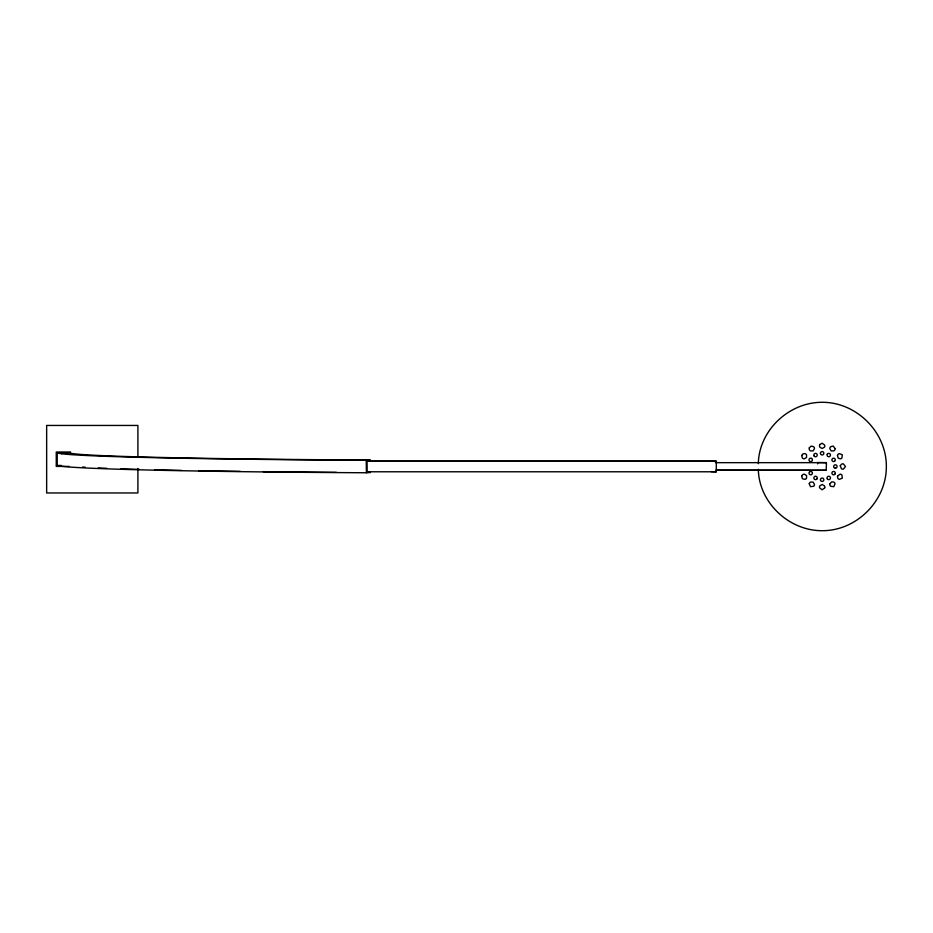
<?xml version="1.0" encoding="UTF-8"?>
<svg xmlns="http://www.w3.org/2000/svg" width="933" height="933" viewBox="0 0 933 933"><rect width="100%" height="100%" fill="white"/><g stroke="black" fill="none" stroke-linecap="round" stroke-linejoin="round"><path stroke-width="1.4" d="M57.298 465.45A427.011 8 0 0 0 366.377 472.763L366.401 460.272L370.424 460.051A414.66 7.779 0 0 1 69.613 452.96L57.216 452.96L57.216 465.45L61.38 465.45M716.229 471.783L716.346 461.217L366.704 461.217L366.704 471.783L716.229 471.783L711.179 471.631M817.623 463.888L817.716 462.523L826.405 462.663L826.23 470.29L716.777 470.29M758.319 463.736C758.937 430.358 789.003 402.17 822.148 402.298C856.506 402.088 886.56 432.142 886.35 466.5C886.56 500.858 856.506 530.912 822.148 530.702C789.003 530.83 758.937 502.642 758.319 469.264M368.967 471.655L366.704 471.783L366.552 461.217L716.229 461.217M366.389 472.763L370.413 472.541M70.663 452.004L56.26 452.004L56.26 466.407L69.217 466.407M715.436 462.663L826.405 462.663M716.008 470.15L826.23 470.29M57.216 452.96L61.695 453.8M137.897 457.053L137.897 425.448L46.65 425.448L46.65 492.962L137.897 492.962L137.897 468.541M336.393 472.331A414.777 7.779 0 0 1 263.211 471.643M240.282 471.352A414.777 7.779 0 0 1 198.577 470.699M181.492 470.384A414.777 7.779 0 0 1 154.598 469.789M139.285 469.381A414.777 7.779 0 0 1 120.882 468.821M106.689 468.296A414.777 7.779 0 0 1 98.245 467.923M85.16 467.2A414.777 7.779 0 0 1 82.629 467.025M366.389 460.272A426.894 8 0 0 1 61.765 453.788M801.704 455.491L802.392 458.045A3.091 2.857 -67.5 0 0 804.258 458.826L806.555 457.497L806.555 454.849A3.091 2.857 -52.5 0 0 804.946 453.613L802.94 453.881L801.704 455.491M801.704 476.145L802.392 478.699L804.946 479.387A3.091 2.857 52.5 0 0 806.555 478.151L806.555 475.503L804.258 474.174A3.091 2.857 67.5 0 0 802.392 474.955L801.704 476.145M809.261 447.922L809.261 449.298A3.091 2.857 -37.5 0 0 810.497 450.907L813.144 450.907L814.474 448.61A3.091 2.857 -22.5 0 0 813.693 446.744L811.139 446.056L809.261 447.922M809.261 483.702L810.497 486.688L813.693 486.256A3.091 2.857 22.5 0 0 814.474 484.39L813.144 482.093L810.497 482.093A3.091 2.857 37.5 0 0 809.261 483.702M829.915 483.702L829.834 484.39A3.091 2.857 -22.5 0 0 830.603 486.256L833.799 486.688L835.035 483.702A3.091 2.857 -37.5 0 0 833.799 482.093L831.793 481.825L829.915 483.702M835.128 448.61L835.035 449.298A3.091 2.857 37.5 0 1 833.799 450.907L831.151 450.907L829.834 448.61A3.091 2.857 22.5 0 1 830.603 446.744L833.169 446.056L835.128 448.61M837.484 455.491L838.161 458.045L840.038 458.826A3.091 2.857 67.5 0 0 841.916 458.045L842.336 454.849L839.35 453.613A3.091 2.857 52.5 0 0 837.741 454.849L837.484 455.491M837.484 476.145L837.741 478.151A3.091 2.857 -52.5 0 0 839.35 479.387L842.336 478.151L841.916 474.955A3.091 2.857 -67.5 0 0 840.038 474.174L837.484 476.145M840.248 465.812L841.484 468.798A3.091 2.857 -82.5 0 0 843.49 469.054L845.461 466.5L843.49 463.946A3.091 2.857 82.5 0 0 841.484 464.202L840.248 465.812M819.85 444.516L819.594 445.158A3.091 2.857 -7.5 0 0 819.85 447.175L822.148 448.493L824.445 447.175A3.091 2.857 7.5 0 0 824.714 445.158L822.148 443.198L819.85 444.516M824.714 487.842L822.148 489.802L819.594 487.842A3.091 2.857 7.5 0 1 819.85 485.825L822.148 484.507L824.445 485.825A3.091 2.857 -7.5 0 1 824.714 487.842M835.152 473.754L835.07 473.952A1.703 1.691 -52.5 0 1 832.749 474.57A1.703 1.691 -52.5 0 1 832.143 472.261A1.714 1.691 -67.5 0 1 835.222 472.669L835.268 472.891A1.26 1.26 -67.5 0 1 835.152 473.754M814.077 455.899A1.703 1.691 -37.5 0 0 816.387 456.517A1.703 1.691 -22.5 0 0 817.005 454.208A1.703 1.691 -22.5 0 0 814.696 453.59A1.703 1.691 -37.5 0 0 814.077 455.899M820.457 453.286A1.703 1.691 -7.5 0 0 822.148 454.966A1.703 1.691 7.5 0 0 823.839 453.286A1.703 1.691 7.5 0 0 822.148 451.584A1.703 1.691 -7.5 0 0 820.457 453.286M835.373 468.191A1.703 1.691 -82.5 0 0 837.064 466.5A1.703 1.691 82.5 0 0 835.373 464.809A1.703 1.691 82.5 0 0 833.682 466.5A1.703 1.691 -82.5 0 0 835.373 468.191M827.291 454.208A1.703 1.691 22.5 0 0 827.921 456.517A1.703 1.691 37.5 0 0 830.23 455.899A1.703 1.691 37.5 0 0 829.612 453.59A1.703 1.691 22.5 0 0 827.291 454.208M834.44 461.357A1.703 1.691 67.5 0 0 835.07 459.048A1.703 1.691 52.5 0 0 832.749 458.43A1.703 1.691 52.5 0 0 832.143 460.739A1.703 1.691 67.5 0 0 834.44 461.357M817.005 478.792A1.703 1.691 22.5 0 0 816.387 476.483A1.703 1.691 37.5 0 0 814.077 477.101A1.703 1.691 37.5 0 0 814.696 479.41A1.703 1.691 22.5 0 0 817.005 478.792M820.457 479.714A1.703 1.691 7.5 0 0 822.148 481.416A1.703 1.691 -7.5 0 0 823.839 479.714A1.703 1.691 -7.5 0 0 822.148 478.034A1.703 1.691 7.5 0 0 820.457 479.714M827.291 478.792A1.703 1.691 -22.5 0 0 829.612 479.41A1.703 1.691 -37.5 0 0 830.23 477.101A1.703 1.691 -37.5 0 0 827.921 476.483A1.703 1.691 -22.5 0 0 827.291 478.792M809.856 471.643A1.703 1.691 67.5 0 0 809.238 473.952A1.703 1.691 52.5 0 0 811.547 474.57A1.703 1.691 52.5 0 0 812.165 472.261A1.703 1.691 67.5 0 0 809.856 471.643M811.547 458.43A1.703 1.691 -52.5 0 0 809.238 459.048A1.703 1.691 -67.5 0 0 809.856 461.357A1.703 1.691 -67.5 0 0 812.165 460.739A1.703 1.691 -52.5 0 0 811.547 458.43"/></g></svg>
